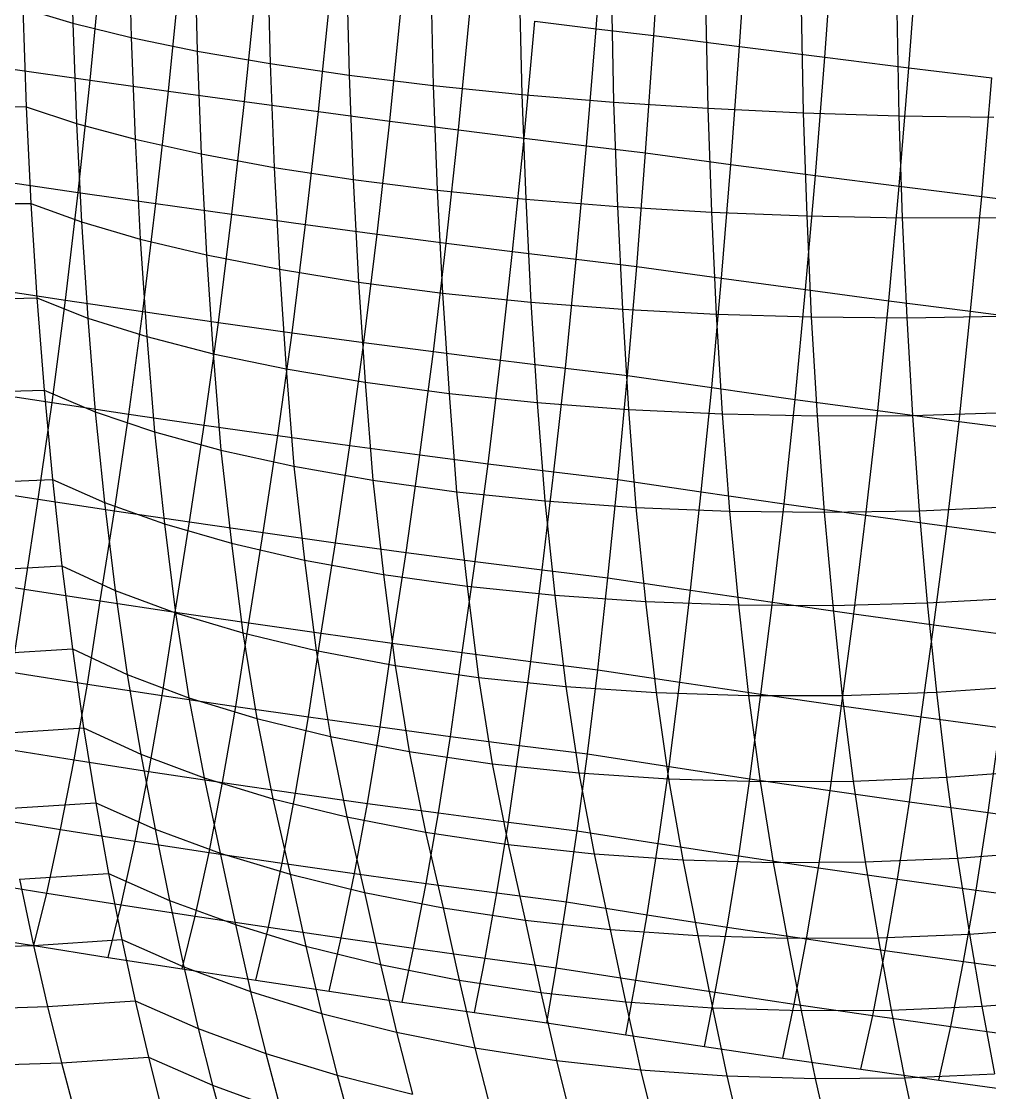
# Model space of a CAD drawing. Extents: x -429 to 429, y -1 to 209.
# Drawn here: x -245.69 to -223.77, y 25.96 to 50.21 of the extents above; entities that cross this region are included whole.
import ezdxf

# ---------------------------------------------------------------- set-up
doc = ezdxf.new("R2010")
doc.units = 0

msp = doc.modelspace()

# ---------------------------------------------------------------- linework, layer by layer
at = {"layer": 'default', "color": 3, "linetype": 'CONTINUOUS'}
for p, q in [((-232.679, 50.05, 65.843), (-232.47, 52.786, 66.031)), ((-231.374, 49.892, 64.444), (-231.199, 52.629, 64.595)), ((-231.374, 49.892, 64.444), (-231.199, 52.629, 64.595)), ((-229.43, 49.644, 64.283), (-229.246, 52.392, 64.483)), ((-227.501, 49.402, 64), (-227.305, 52.159, 64.241)), ((-225.594, 49.167, 63.598), (-225.386, 51.932, 63.869)), ((-244.133, 48.884, 72.705), (-243.879, 51.515, 73.01)), ((-242.364, 48.637, 71.981), (-242.101, 51.273, 72.297)), ((-240.641, 48.399, 71.157), (-240.371, 51.041, 71.475)), ((-238.968, 48.173, 70.234), (-238.696, 50.819, 70.546)), ((-237.352, 47.959, 69.215), (-237.083, 50.608, 69.514)), ((-235.799, 47.758, 68.105), (-235.539, 50.409, 68.383)), ((-234.312, 47.57, 66.907), (-234.069, 50.223, 67.158)), ((-234.069, 50.223, 67.158), (-232.679, 50.05, 65.843)), ((-232.898, 47.396, 65.625), (-232.679, 50.05, 65.843)), ((-232.679, 50.05, 65.843), (-231.374, 49.892, 64.444)), ((-231.56, 47.236, 64.263), (-231.374, 49.892, 64.444)), ((-231.56, 47.236, 64.263), (-231.374, 49.892, 64.444)), ((-231.374, 49.892, 64.444), (-229.43, 49.644, 64.283)), ((-229.627, 46.978, 64.053), (-229.43, 49.644, 64.283)), ((-229.43, 49.644, 64.283), (-227.501, 49.402, 64)), ((-227.71, 46.727, 63.73), (-227.501, 49.402, 64)), ((-227.501, 49.402, 64), (-225.594, 49.167, 63.598)), ((-245.941, 49.141, 73.325), (-244.133, 48.884, 72.705)), ((-225.815, 46.484, 63.298), (-225.594, 49.167, 63.598)), ((-225.594, 49.167, 63.598), (-223.716, 48.939, 63.077)), ((-244.406, 46.343, 72.358), (-244.133, 48.884, 72.705)), ((-244.133, 48.884, 72.705), (-242.364, 48.637, 71.981)), ((-223.948, 46.25, 62.756), (-223.716, 48.939, 63.077)), ((-242.647, 46.09, 71.622), (-242.364, 48.637, 71.981)), ((-242.364, 48.637, 71.981), (-240.641, 48.399, 71.157)), ((-240.93, 45.848, 70.794), (-240.641, 48.399, 71.157)), ((-240.641, 48.399, 71.157), (-238.968, 48.173, 70.234)), ((-239.26, 45.618, 69.878), (-238.968, 48.173, 70.234)), ((-238.968, 48.173, 70.234), (-237.352, 47.959, 69.215)), ((-237.64, 45.401, 68.874), (-237.352, 47.959, 69.215)), ((-237.352, 47.959, 69.215), (-235.799, 47.758, 68.105)), ((-236.076, 45.196, 67.787), (-235.799, 47.758, 68.105)), ((-235.799, 47.758, 68.105), (-234.312, 47.57, 66.907)), ((-234.572, 45.006, 66.618), (-234.312, 47.57, 66.907)), ((-234.312, 47.57, 66.907), (-232.898, 47.396, 65.625)), ((-233.132, 44.829, 65.372), (-232.898, 47.396, 65.625)), ((-232.898, 47.396, 65.625), (-231.56, 47.236, 64.263)), ((-231.759, 44.667, 64.052), (-231.56, 47.236, 64.263)), ((-231.759, 44.667, 64.052), (-231.56, 47.236, 64.263)), ((-231.56, 47.236, 64.263), (-229.627, 46.978, 64.053)), ((-229.839, 44.4, 63.787), (-229.627, 46.978, 64.053)), ((-229.627, 46.978, 64.053), (-227.71, 46.727, 63.73)), ((-246.201, 46.606, 73), (-244.406, 46.343, 72.358)), ((-227.935, 44.141, 63.421), (-227.71, 46.727, 63.73)), ((-227.71, 46.727, 63.73), (-225.815, 46.484, 63.298)), ((-244.692, 43.903, 71.978), (-244.406, 46.343, 72.358)), ((-244.406, 46.343, 72.358), (-242.647, 46.09, 71.622)), ((-226.053, 43.891, 62.955), (-225.815, 46.484, 63.298)), ((-225.815, 46.484, 63.298), (-223.948, 46.25, 62.756)), ((-242.944, 43.645, 71.23), (-242.647, 46.09, 71.622)), ((-242.647, 46.09, 71.622), (-240.93, 45.848, 70.794)), ((-224.198, 43.651, 62.391), (-223.948, 46.25, 62.756)), ((-223.948, 46.25, 62.756), (-222.116, 46.025, 62.108)), ((-241.233, 43.399, 70.4), (-240.93, 45.848, 70.794)), ((-240.93, 45.848, 70.794), (-239.26, 45.618, 69.878)), ((-239.564, 43.165, 69.489), (-239.26, 45.618, 69.878)), ((-239.26, 45.618, 69.878), (-237.64, 45.401, 68.874)), ((-237.94, 42.944, 68.5), (-237.64, 45.401, 68.874)), ((-237.64, 45.401, 68.874), (-236.076, 45.196, 67.787)), ((-236.365, 42.737, 67.435), (-236.076, 45.196, 67.787)), ((-236.076, 45.196, 67.787), (-234.572, 45.006, 66.618)), ((-234.843, 42.543, 66.297), (-234.572, 45.006, 66.618)), ((-234.572, 45.006, 66.618), (-233.132, 44.829, 65.372)), ((-233.376, 42.363, 65.088), (-233.132, 44.829, 65.372)), ((-233.132, 44.829, 65.372), (-231.759, 44.667, 64.052)), ((-231.969, 42.197, 63.81), (-231.759, 44.667, 64.052)), ((-231.969, 42.197, 63.81), (-231.759, 44.667, 64.052)), ((-231.759, 44.667, 64.052), (-229.839, 44.4, 63.787)), ((-230.062, 41.922, 63.49), (-229.839, 44.4, 63.787)), ((-229.839, 44.4, 63.787), (-227.935, 44.141, 63.421)), ((-246.474, 44.171, 72.643), (-244.692, 43.903, 71.978)), ((-244.995, 41.583, 71.559), (-244.692, 43.903, 71.978)), ((-244.692, 43.903, 71.978), (-242.944, 43.645, 71.23)), ((-228.172, 41.657, 63.08), (-227.935, 44.141, 63.421)), ((-227.935, 44.141, 63.421), (-226.053, 43.891, 62.955)), ((-226.303, 41.401, 62.58), (-226.053, 43.891, 62.955)), ((-226.053, 43.891, 62.955), (-224.198, 43.651, 62.391)), ((-243.258, 41.322, 70.796), (-242.944, 43.645, 71.23)), ((-242.944, 43.645, 71.23), (-241.233, 43.399, 70.4)), ((-224.461, 41.156, 61.992), (-224.198, 43.651, 62.391)), ((-224.198, 43.651, 62.391), (-222.376, 43.421, 61.729)), ((-241.553, 41.072, 69.962), (-241.233, 43.399, 70.4)), ((-241.233, 43.399, 70.4), (-239.564, 43.165, 69.489)), ((-239.885, 40.835, 69.058), (-239.564, 43.165, 69.489)), ((-239.564, 43.165, 69.489), (-237.94, 42.944, 68.5)), ((-238.256, 40.609, 68.085), (-237.94, 42.944, 68.5)), ((-237.94, 42.944, 68.5), (-236.365, 42.737, 67.435)), ((-236.669, 40.397, 67.045), (-236.365, 42.737, 67.435)), ((-236.365, 42.737, 67.435), (-234.843, 42.543, 66.297)), ((-235.127, 40.198, 65.94), (-234.843, 42.543, 66.297)), ((-234.843, 42.543, 66.297), (-233.376, 42.363, 65.088)), ((-233.633, 40.013, 64.772), (-233.376, 42.363, 65.088)), ((-233.376, 42.363, 65.088), (-231.969, 42.197, 63.81)), ((-232.188, 39.842, 63.542), (-231.969, 42.197, 63.81)), ((-232.188, 39.842, 63.542), (-231.969, 42.197, 63.81)), ((-231.969, 42.197, 63.81), (-230.062, 41.922, 63.49)), ((-246.763, 41.856, 72.248), (-244.995, 41.583, 71.559)), ((-230.297, 39.562, 63.161), (-230.062, 41.922, 63.49)), ((-230.062, 41.922, 63.49), (-228.172, 41.657, 63.08)), ((-245.311, 39.398, 71.108), (-244.995, 41.583, 71.559)), ((-244.995, 41.583, 71.559), (-243.258, 41.322, 70.796)), ((-228.422, 39.292, 62.702), (-228.172, 41.657, 63.08)), ((-228.172, 41.657, 63.08), (-226.303, 41.401, 62.58)), ((-243.584, 39.133, 70.33), (-243.258, 41.322, 70.796)), ((-243.258, 41.322, 70.796), (-241.553, 41.072, 69.962)), ((-226.569, 39.033, 62.165), (-226.303, 41.401, 62.58)), ((-226.303, 41.401, 62.58), (-224.461, 41.156, 61.992)), ((-241.886, 38.88, 69.492), (-241.553, 41.072, 69.962)), ((-241.553, 41.072, 69.962), (-239.885, 40.835, 69.058)), ((-224.739, 38.784, 61.551), (-224.461, 41.156, 61.992)), ((-224.461, 41.156, 61.992), (-222.648, 40.922, 61.317)), ((-240.218, 38.639, 68.594), (-239.885, 40.835, 69.058)), ((-239.885, 40.835, 69.058), (-238.256, 40.609, 68.085)), ((-238.583, 38.409, 67.637), (-238.256, 40.609, 68.085)), ((-238.256, 40.609, 68.085), (-236.669, 40.397, 67.045)), ((-236.983, 38.192, 66.623), (-236.669, 40.397, 67.045)), ((-236.669, 40.397, 67.045), (-235.127, 40.198, 65.94)), ((-235.42, 37.987, 65.554), (-235.127, 40.198, 65.94)), ((-235.127, 40.198, 65.94), (-233.633, 40.013, 64.772)), ((-233.897, 37.795, 64.429), (-233.633, 40.013, 64.772)), ((-233.633, 40.013, 64.772), (-232.188, 39.842, 63.542)), ((-232.414, 37.615, 63.252), (-232.188, 39.842, 63.542)), ((-232.414, 37.615, 63.252), (-232.188, 39.842, 63.542)), ((-232.188, 39.842, 63.542), (-230.297, 39.562, 63.161)), ((-247.065, 39.673, 71.824), (-245.311, 39.398, 71.108)), ((-230.54, 37.333, 62.807), (-230.297, 39.562, 63.161)), ((-230.297, 39.562, 63.161), (-228.422, 39.292, 62.702)), ((-245.626, 37.361, 70.652), (-245.311, 39.398, 71.108)), ((-245.311, 39.398, 71.108), (-243.584, 39.133, 70.33)), ((-243.908, 37.094, 69.859), (-243.584, 39.133, 70.33)), ((-243.584, 39.133, 70.33), (-241.886, 38.88, 69.492)), ((-228.683, 37.062, 62.296), (-228.422, 39.292, 62.702)), ((-228.422, 39.292, 62.702), (-226.569, 39.033, 62.165)), ((-242.215, 36.838, 69.016), (-241.886, 38.88, 69.492)), ((-241.886, 38.88, 69.492), (-240.218, 38.639, 68.594)), ((-226.845, 36.8, 61.719), (-226.569, 39.033, 62.165)), ((-226.569, 39.033, 62.165), (-224.739, 38.784, 61.551)), ((-240.547, 36.593, 68.124), (-240.218, 38.639, 68.594)), ((-240.218, 38.639, 68.594), (-238.583, 38.409, 67.637)), ((-225.029, 36.549, 61.078), (-224.739, 38.784, 61.551)), ((-224.739, 38.784, 61.551), (-222.936, 38.547, 60.862)), ((-238.906, 36.359, 67.182), (-238.583, 38.409, 67.637)), ((-238.583, 38.409, 67.637), (-236.983, 38.192, 66.623)), ((-237.294, 36.136, 66.192), (-236.983, 38.192, 66.623)), ((-236.983, 38.192, 66.623), (-235.42, 37.987, 65.554)), ((-235.711, 35.924, 65.156), (-235.42, 37.987, 65.554)), ((-235.42, 37.987, 65.554), (-233.897, 37.795, 64.429)), ((-247.367, 37.638, 71.393), (-245.626, 37.361, 70.652)), ((-234.16, 35.724, 64.072), (-233.897, 37.795, 64.429)), ((-233.897, 37.795, 64.429), (-232.414, 37.615, 63.252)), ((-232.642, 35.536, 62.944), (-232.414, 37.615, 63.252)), ((-232.642, 35.536, 62.944), (-232.414, 37.615, 63.252)), ((-232.414, 37.615, 63.252), (-230.54, 37.333, 62.807)), ((-245.913, 35.481, 70.248), (-245.626, 37.361, 70.652)), ((-245.626, 37.361, 70.652), (-243.908, 37.094, 69.859)), ((-230.786, 35.254, 62.439), (-230.54, 37.333, 62.807)), ((-230.54, 37.333, 62.807), (-228.683, 37.062, 62.296)), ((-244.199, 35.211, 69.446), (-243.908, 37.094, 69.859)), ((-243.908, 37.094, 69.859), (-242.215, 36.838, 69.016)), ((-228.946, 34.981, 61.88), (-228.683, 37.062, 62.296)), ((-228.683, 37.062, 62.296), (-226.845, 36.8, 61.719)), ((-242.508, 34.952, 68.6), (-242.215, 36.838, 69.016)), ((-242.215, 36.838, 69.016), (-240.547, 36.593, 68.124)), ((-227.123, 34.719, 61.266), (-226.845, 36.8, 61.719)), ((-226.845, 36.8, 61.719), (-225.029, 36.549, 61.078)), ((-240.838, 34.703, 67.71), (-240.547, 36.593, 68.124)), ((-240.547, 36.593, 68.124), (-238.906, 36.359, 67.182)), ((-225.318, 34.466, 60.598), (-225.029, 36.549, 61.078)), ((-225.029, 36.549, 61.078), (-223.236, 36.309, 60.372)), ((-239.193, 34.466, 66.776), (-238.906, 36.359, 67.182)), ((-238.906, 36.359, 67.182), (-237.294, 36.136, 66.192)), ((-237.572, 34.239, 65.8), (-237.294, 36.136, 66.192)), ((-237.294, 36.136, 66.192), (-235.711, 35.924, 65.156)), ((-235.978, 34.024, 64.782), (-235.711, 35.924, 65.156)), ((-235.711, 35.924, 65.156), (-234.16, 35.724, 64.072)), ((-234.411, 33.821, 63.722), (-234.16, 35.724, 64.072)), ((-234.16, 35.724, 64.072), (-232.642, 35.536, 62.944)), ((-245.913, 35.481, 70.248), (-244.199, 35.211, 69.446)), ((-232.871, 33.629, 62.622), (-232.642, 35.536, 62.944)), ((-232.871, 33.629, 62.622), (-232.642, 35.536, 62.944)), ((-232.642, 35.536, 62.944), (-230.786, 35.254, 62.439)), ((-244.497, 33.494, 69.008), (-244.199, 35.211, 69.446)), ((-244.199, 35.211, 69.446), (-242.508, 34.952, 68.6)), ((-231.026, 33.343, 62.082), (-230.786, 35.254, 62.439)), ((-230.786, 35.254, 62.439), (-228.946, 34.981, 61.88)), ((-242.807, 33.232, 68.158), (-242.508, 34.952, 68.6)), ((-242.508, 34.952, 68.6), (-240.838, 34.703, 67.71)), ((-229.195, 33.066, 61.494), (-228.946, 34.981, 61.88)), ((-228.946, 34.981, 61.88), (-227.123, 34.719, 61.266)), ((-241.136, 32.98, 67.27), (-240.838, 34.703, 67.71)), ((-240.838, 34.703, 67.71), (-239.193, 34.466, 66.776)), ((-227.38, 32.8, 60.857), (-227.123, 34.719, 61.266)), ((-227.123, 34.719, 61.266), (-225.318, 34.466, 60.598)), ((-239.486, 32.739, 66.345), (-239.193, 34.466, 66.776)), ((-239.193, 34.466, 66.776), (-237.572, 34.239, 65.8)), ((-225.582, 32.544, 60.174), (-225.318, 34.466, 60.598)), ((-225.318, 34.466, 60.598), (-223.534, 34.224, 59.878)), ((-237.857, 32.509, 65.382), (-237.572, 34.239, 65.8)), ((-237.572, 34.239, 65.8), (-235.978, 34.024, 64.782)), ((-223.802, 32.299, 59.444), (-223.534, 34.224, 59.878)), ((-236.25, 32.291, 64.384), (-235.978, 34.024, 64.782)), ((-235.978, 34.024, 64.782), (-234.411, 33.821, 63.722)), ((-246.205, 33.768, 69.819), (-244.497, 33.494, 69.008)), ((-234.666, 32.083, 63.349), (-234.411, 33.821, 63.722)), ((-234.411, 33.821, 63.722), (-232.871, 33.629, 62.622)), ((-244.805, 31.918, 68.539), (-244.497, 33.494, 69.008)), ((-244.497, 33.494, 69.008), (-242.807, 33.232, 68.158)), ((-233.105, 31.888, 62.279), (-232.871, 33.629, 62.622)), ((-233.105, 31.888, 62.279), (-232.871, 33.629, 62.622)), ((-232.871, 33.629, 62.622), (-231.026, 33.343, 62.082)), ((-243.116, 31.653, 67.685), (-242.807, 33.232, 68.158)), ((-242.807, 33.232, 68.158), (-241.136, 32.98, 67.27)), ((-231.271, 31.598, 61.702), (-231.026, 33.343, 62.082)), ((-231.026, 33.343, 62.082), (-229.195, 33.066, 61.494)), ((-229.45, 31.319, 61.083), (-229.195, 33.066, 61.494)), ((-229.195, 33.066, 61.494), (-227.38, 32.8, 60.857)), ((-241.444, 31.398, 66.799), (-241.136, 32.98, 67.27)), ((-241.136, 32.98, 67.27), (-239.486, 32.739, 66.345)), ((-227.643, 31.049, 60.424), (-227.38, 32.8, 60.857)), ((-227.38, 32.8, 60.857), (-225.582, 32.544, 60.174)), ((-239.788, 31.153, 65.883), (-239.486, 32.739, 66.345)), ((-239.486, 32.739, 66.345), (-237.857, 32.509, 65.382)), ((-238.15, 30.919, 64.935), (-237.857, 32.509, 65.382)), ((-237.857, 32.509, 65.382), (-236.25, 32.291, 64.384)), ((-225.852, 30.791, 59.723), (-225.582, 32.544, 60.174)), ((-225.582, 32.544, 60.174), (-223.802, 32.299, 59.444)), ((-236.53, 30.694, 63.957), (-236.25, 32.291, 64.384)), ((-236.25, 32.291, 64.384), (-234.666, 32.083, 63.349)), ((-224.076, 30.543, 58.983), (-223.802, 32.299, 59.444)), ((-223.802, 32.299, 59.444), (-222.041, 32.064, 58.667)), ((-246.508, 32.193, 69.361), (-244.805, 31.918, 68.539)), ((-234.929, 30.481, 62.949), (-234.666, 32.083, 63.349)), ((-234.666, 32.083, 63.349), (-233.105, 31.888, 62.279)), ((-245.12, 30.479, 68.046), (-244.805, 31.918, 68.539)), ((-244.805, 31.918, 68.539), (-243.116, 31.653, 67.685)), ((-233.346, 30.277, 61.911), (-233.105, 31.888, 62.279)), ((-233.346, 30.277, 61.911), (-233.105, 31.888, 62.279)), ((-233.105, 31.888, 62.279), (-231.271, 31.598, 61.702)), ((-243.433, 30.212, 67.188), (-243.116, 31.653, 67.685)), ((-243.116, 31.653, 67.685), (-241.444, 31.398, 66.799)), ((-231.524, 29.988, 61.295), (-231.271, 31.598, 61.702)), ((-231.271, 31.598, 61.702), (-229.45, 31.319, 61.083)), ((-241.759, 29.953, 66.305), (-241.444, 31.398, 66.799)), ((-241.444, 31.398, 66.799), (-239.788, 31.153, 65.883)), ((-229.714, 29.709, 60.645), (-229.45, 31.319, 61.083)), ((-229.45, 31.319, 61.083), (-227.643, 31.049, 60.424)), ((-240.098, 29.703, 65.398), (-239.788, 31.153, 65.883)), ((-239.788, 31.153, 65.883), (-238.15, 30.919, 64.935)), ((-227.916, 29.44, 59.96), (-227.643, 31.049, 60.424)), ((-227.643, 31.049, 60.424), (-225.852, 30.791, 59.723)), ((-238.449, 29.461, 64.468), (-238.15, 30.919, 64.935)), ((-238.15, 30.919, 64.935), (-236.53, 30.694, 63.957)), ((-246.818, 30.754, 68.881), (-245.12, 30.479, 68.046)), ((-236.814, 29.228, 63.514), (-236.53, 30.694, 63.957)), ((-236.53, 30.694, 63.957), (-234.929, 30.481, 62.949)), ((-226.13, 29.18, 59.242), (-225.852, 30.791, 59.723)), ((-225.852, 30.791, 59.723), (-224.076, 30.543, 58.983)), ((-245.415, 29.289, 67.574), (-245.12, 30.479, 68.046)), ((-245.12, 30.479, 68.046), (-243.433, 30.212, 67.188)), ((-235.193, 29.003, 62.537), (-234.929, 30.481, 62.949)), ((-234.929, 30.481, 62.949), (-233.346, 30.277, 61.911)), ((-224.359, 28.931, 58.491), (-224.076, 30.543, 58.983)), ((-224.076, 30.543, 58.983), (-222.316, 30.306, 58.202)), ((-243.731, 29.022, 66.71), (-243.433, 30.212, 67.188)), ((-243.433, 30.212, 67.188), (-241.759, 29.953, 66.305)), ((-233.586, 28.787, 61.536), (-233.346, 30.277, 61.911)), ((-233.586, 28.787, 61.536), (-233.346, 30.277, 61.911)), ((-233.346, 30.277, 61.911), (-231.524, 29.988, 61.295)), ((-242.054, 28.759, 65.831), (-241.759, 29.953, 66.305)), ((-241.759, 29.953, 66.305), (-240.098, 29.703, 65.398)), ((-231.779, 28.505, 60.876), (-231.524, 29.988, 61.295)), ((-231.524, 29.988, 61.295), (-229.714, 29.709, 60.645)), ((-240.386, 28.503, 64.936), (-240.098, 29.703, 65.398)), ((-240.098, 29.703, 65.398), (-238.449, 29.461, 64.468)), ((-229.981, 28.231, 60.189), (-229.714, 29.709, 60.645)), ((-229.714, 29.709, 60.645), (-227.916, 29.44, 59.96)), ((-247.107, 29.563, 68.422), (-245.415, 29.289, 67.574)), ((-238.726, 28.253, 64.026), (-238.449, 29.461, 64.468)), ((-238.449, 29.461, 64.468), (-236.814, 29.228, 63.514)), ((-228.194, 27.965, 59.476), (-227.916, 29.44, 59.96)), ((-227.916, 29.44, 59.96), (-226.13, 29.18, 59.242)), ((-245.415, 29.289, 67.574), (-243.731, 29.022, 66.71)), ((-237.074, 28.008, 63.1), (-236.814, 29.228, 63.514)), ((-236.814, 29.228, 63.514), (-235.193, 29.003, 62.537)), ((-226.416, 27.708, 58.738), (-226.13, 29.18, 59.242)), ((-226.13, 29.18, 59.242), (-224.359, 28.931, 58.491)), ((-243.731, 29.022, 66.71), (-242.054, 28.759, 65.831)), ((-235.431, 27.77, 62.159), (-235.193, 29.003, 62.537)), ((-235.193, 29.003, 62.537), (-233.586, 28.787, 61.536)), ((-224.649, 27.458, 57.974), (-224.359, 28.931, 58.491)), ((-224.359, 28.931, 58.491), (-222.601, 28.691, 57.706)), ((-242.054, 28.759, 65.831), (-240.386, 28.503, 64.936)), ((-233.797, 27.537, 61.203), (-233.586, 28.787, 61.536)), ((-233.797, 27.537, 61.203), (-233.586, 28.787, 61.536)), ((-233.586, 28.787, 61.536), (-231.779, 28.505, 60.876)), ((-240.386, 28.503, 64.936), (-238.726, 28.253, 64.026)), ((-232.008, 27.266, 60.492), (-231.779, 28.505, 60.876)), ((-231.779, 28.505, 60.876), (-229.981, 28.231, 60.189)), ((-238.726, 28.253, 64.026), (-237.074, 28.008, 63.1)), ((-230.226, 27.001, 59.763), (-229.981, 28.231, 60.189)), ((-229.981, 28.231, 60.189), (-228.194, 27.965, 59.476)), ((-237.074, 28.008, 63.1), (-235.431, 27.77, 62.159)), ((-228.451, 26.742, 59.018), (-228.194, 27.965, 59.476)), ((-228.194, 27.965, 59.476), (-226.416, 27.708, 58.738)), ((-235.431, 27.77, 62.159), (-233.797, 27.537, 61.203)), ((-226.682, 26.489, 58.257), (-226.416, 27.708, 58.738)), ((-226.416, 27.708, 58.738), (-224.649, 27.458, 57.974)), ((-233.797, 27.537, 61.203), (-232.008, 27.266, 60.492)), ((-224.921, 26.241, 57.479), (-224.649, 27.458, 57.974)), ((-224.649, 27.458, 57.974), (-222.892, 27.217, 57.185)), ((-232.008, 27.266, 60.492), (-230.226, 27.001, 59.763)), ((-230.226, 27.001, 59.763), (-228.451, 26.742, 59.018)), ((-228.451, 26.742, 59.018), (-226.682, 26.489, 58.257)), ((-226.682, 26.489, 58.257), (-224.921, 26.241, 57.479)), ((-224.921, 26.241, 57.479), (-223.166, 25.999, 56.685))]:
    msp.add_line(p, q, dxfattribs=at)
at = {"layer": 'default', "color": 5, "linetype": 'CONTINUOUS'}
for p, q in [((-244.581, 52.486, 33.39), (-244.529, 50.174, 33.663)), ((-243.262, 52.195, 31.638), (-243.207, 49.85, 31.919)), ((-241.769, 51.916, 30.034), (-241.712, 49.544, 30.322)), ((-240.119, 51.651, 28.596), (-240.062, 49.259, 28.889)), ((-238.33, 51.405, 27.341), (-238.273, 48.999, 27.637)), ((-236.422, 51.178, 26.281), (-236.366, 48.765, 26.58)), ((-234.416, 50.974, 25.428), (-234.361, 48.56, 25.728)), ((-232.334, 50.796, 24.793), (-232.282, 48.388, 25.091)), ((-245.664, 50.512, 35.535), (-244.529, 50.174, 33.663)), ((-245.664, 50.512, 35.535), (-245.586, 48.279, 35.857)), ((-245.664, 50.512, 35.535), (-245.586, 48.279, 35.857)), ((-230.2, 50.644, 24.382), (-230.15, 48.249, 24.677)), ((-228.036, 50.521, 24.199), (-227.988, 48.146, 24.489)), ((-225.868, 50.429, 24.248), (-225.822, 48.079, 24.53)), ((-244.529, 50.174, 33.663), (-243.207, 49.85, 31.919)), ((-244.529, 50.174, 33.663), (-244.445, 47.903, 33.996)), ((-243.207, 49.85, 31.919), (-241.712, 49.544, 30.322)), ((-243.207, 49.85, 31.919), (-243.119, 47.547, 32.263)), ((-241.712, 49.544, 30.322), (-240.062, 49.259, 28.889)), ((-241.712, 49.544, 30.322), (-241.622, 47.214, 30.674)), ((-240.062, 49.259, 28.889), (-238.273, 48.999, 27.637)), ((-240.062, 49.259, 28.889), (-239.97, 46.909, 29.249)), ((-238.273, 48.999, 27.637), (-236.366, 48.765, 26.58)), ((-238.273, 48.999, 27.637), (-238.182, 46.634, 28.003)), ((-236.366, 48.765, 26.58), (-234.361, 48.56, 25.728)), ((-236.366, 48.765, 26.58), (-236.276, 46.393, 26.948)), ((-234.361, 48.56, 25.728), (-232.282, 48.388, 25.091)), ((-234.361, 48.56, 25.728), (-234.274, 46.188, 26.096)), ((-247.706, 48.304, 35.711), (-245.586, 48.279, 35.857)), ((-245.586, 48.279, 35.857), (-244.445, 47.903, 33.996)), ((-245.586, 48.279, 35.857), (-245.48, 46.091, 36.234)), ((-245.586, 48.279, 35.857), (-245.48, 46.091, 36.234)), ((-232.282, 48.388, 25.091), (-230.15, 48.249, 24.677)), ((-232.282, 48.388, 25.091), (-232.198, 46.022, 25.458)), ((-230.15, 48.249, 24.677), (-227.988, 48.146, 24.489)), ((-230.15, 48.249, 24.677), (-230.069, 45.896, 25.039)), ((-227.988, 48.146, 24.489), (-225.822, 48.079, 24.53)), ((-227.988, 48.146, 24.489), (-227.911, 45.812, 24.844)), ((-225.822, 48.079, 24.53), (-223.674, 48.049, 24.8)), ((-225.822, 48.079, 24.53), (-225.747, 45.77, 24.876)), ((-244.445, 47.903, 33.996), (-243.119, 47.547, 32.263)), ((-244.445, 47.903, 33.996), (-244.332, 45.676, 34.387)), ((-243.119, 47.547, 32.263), (-241.622, 47.214, 30.674)), ((-243.119, 47.547, 32.263), (-243.001, 45.287, 32.664)), ((-241.622, 47.214, 30.674), (-239.97, 46.909, 29.249)), ((-241.622, 47.214, 30.674), (-241.502, 44.927, 31.086)), ((-239.97, 46.909, 29.249), (-238.182, 46.634, 28.003)), ((-239.97, 46.909, 29.249), (-239.849, 44.602, 29.669)), ((-238.182, 46.634, 28.003), (-236.276, 46.393, 26.948)), ((-238.182, 46.634, 28.003), (-238.061, 44.314, 28.428)), ((-236.276, 46.393, 26.948), (-234.274, 46.188, 26.096)), ((-236.276, 46.393, 26.948), (-236.157, 44.065, 27.376)), ((-247.595, 46.085, 36.101), (-245.48, 46.091, 36.234)), ((-245.48, 46.091, 36.234), (-244.332, 45.676, 34.387)), ((-245.48, 46.091, 36.234), (-245.344, 43.952, 36.666)), ((-245.48, 46.091, 36.234), (-245.344, 43.952, 36.666)), ((-234.274, 46.188, 26.096), (-232.198, 46.022, 25.458)), ((-234.274, 46.188, 26.096), (-234.158, 43.86, 26.526)), ((-232.198, 46.022, 25.458), (-230.069, 45.896, 25.039)), ((-232.198, 46.022, 25.458), (-232.085, 43.7, 25.885)), ((-230.069, 45.896, 25.039), (-227.911, 45.812, 24.844)), ((-230.069, 45.896, 25.039), (-229.96, 43.587, 25.461)), ((-244.332, 45.676, 34.387), (-243.001, 45.287, 32.664)), ((-244.332, 45.676, 34.387), (-244.19, 43.498, 34.832)), ((-227.911, 45.812, 24.844), (-225.747, 45.77, 24.876)), ((-227.911, 45.812, 24.844), (-227.806, 43.523, 25.259)), ((-225.747, 45.77, 24.876), (-223.602, 45.771, 25.133)), ((-225.747, 45.77, 24.876), (-225.646, 43.506, 25.28)), ((-243.001, 45.287, 32.664), (-241.502, 44.927, 31.086)), ((-243.001, 45.287, 32.664), (-242.855, 43.077, 33.123)), ((-241.502, 44.927, 31.086), (-239.849, 44.602, 29.669)), ((-241.502, 44.927, 31.086), (-241.352, 42.691, 31.555)), ((-239.849, 44.602, 29.669), (-238.061, 44.314, 28.428)), ((-239.849, 44.602, 29.669), (-239.698, 42.345, 30.147)), ((-238.061, 44.314, 28.428), (-236.157, 44.065, 27.376)), ((-238.061, 44.314, 28.428), (-237.911, 42.043, 28.912)), ((-247.455, 43.915, 36.546), (-245.344, 43.952, 36.666)), ((-245.344, 43.952, 36.666), (-244.19, 43.498, 34.832)), ((-245.344, 43.952, 36.666), (-245.181, 41.867, 37.15)), ((-245.344, 43.952, 36.666), (-245.181, 41.867, 37.15)), ((-236.157, 44.065, 27.376), (-234.158, 43.86, 26.526)), ((-236.157, 44.065, 27.376), (-236.009, 41.788, 27.864)), ((-234.158, 43.86, 26.526), (-232.085, 43.7, 25.885)), ((-234.158, 43.86, 26.526), (-234.013, 41.583, 27.014)), ((-232.085, 43.7, 25.885), (-229.96, 43.587, 25.461)), ((-232.085, 43.7, 25.885), (-231.943, 41.429, 26.371)), ((-244.19, 43.498, 34.832), (-242.855, 43.077, 33.123)), ((-244.19, 43.498, 34.832), (-244.022, 41.375, 35.329)), ((-229.96, 43.587, 25.461), (-227.806, 43.523, 25.259)), ((-229.96, 43.587, 25.461), (-229.822, 41.329, 25.942)), ((-227.806, 43.523, 25.259), (-225.646, 43.506, 25.28)), ((-227.806, 43.523, 25.259), (-227.672, 41.284, 25.732)), ((-225.646, 43.506, 25.28), (-223.503, 43.539, 25.525)), ((-225.646, 43.506, 25.28), (-225.517, 41.293, 25.742)), ((-242.855, 43.077, 33.123), (-241.352, 42.691, 31.555)), ((-242.855, 43.077, 33.123), (-242.683, 40.92, 33.631)), ((-241.352, 42.691, 31.555), (-239.698, 42.345, 30.147)), ((-241.352, 42.691, 31.555), (-241.179, 40.507, 32.074)), ((-239.698, 42.345, 30.147), (-237.911, 42.043, 28.912)), ((-239.698, 42.345, 30.147), (-239.524, 40.141, 30.673)), ((-237.911, 42.043, 28.912), (-236.009, 41.788, 27.864)), ((-237.911, 42.043, 28.912), (-237.737, 39.825, 29.444)), ((-247.288, 41.799, 37.04), (-245.181, 41.867, 37.15)), ((-245.181, 41.867, 37.15), (-244.022, 41.375, 35.329)), ((-245.181, 41.867, 37.15), (-244.991, 39.842, 37.683)), ((-245.181, 41.867, 37.15), (-244.991, 39.842, 37.683)), ((-236.009, 41.788, 27.864), (-234.013, 41.583, 27.014)), ((-236.009, 41.788, 27.864), (-235.837, 39.563, 28.399)), ((-234.013, 41.583, 27.014), (-231.943, 41.429, 26.371)), ((-234.013, 41.583, 27.014), (-233.843, 39.358, 27.55)), ((-244.022, 41.375, 35.329), (-242.683, 40.92, 33.631)), ((-244.022, 41.375, 35.329), (-243.809, 39.318, 35.895)), ((-231.943, 41.429, 26.371), (-229.822, 41.329, 25.942)), ((-231.943, 41.429, 26.371), (-231.776, 39.211, 26.906)), ((-229.822, 41.329, 25.942), (-227.672, 41.284, 25.732)), ((-229.822, 41.329, 25.942), (-229.659, 39.124, 26.472)), ((-227.672, 41.284, 25.732), (-225.517, 41.293, 25.742)), ((-227.672, 41.284, 25.732), (-227.514, 39.099, 26.255)), ((-225.517, 41.293, 25.742), (-223.378, 41.358, 25.973)), ((-225.517, 41.293, 25.742), (-225.362, 39.135, 26.256)), ((-242.683, 40.92, 33.631), (-241.179, 40.507, 32.074)), ((-242.683, 40.92, 33.631), (-242.453, 38.836, 34.228)), ((-241.179, 40.507, 32.074), (-239.524, 40.141, 30.673)), ((-241.179, 40.507, 32.074), (-240.939, 38.402, 32.696)), ((-239.524, 40.141, 30.673), (-237.737, 39.825, 29.444)), ((-239.524, 40.141, 30.673), (-239.28, 38.019, 31.317)), ((-247.088, 39.751, 37.611), (-244.991, 39.842, 37.683)), ((-244.991, 39.842, 37.683), (-243.809, 39.318, 35.895)), ((-244.991, 39.842, 37.683), (-244.777, 37.886, 38.261)), ((-244.991, 39.842, 37.683), (-244.777, 37.886, 38.261)), ((-237.737, 39.825, 29.444), (-235.837, 39.563, 28.399)), ((-237.737, 39.825, 29.444), (-237.495, 37.693, 30.103)), ((-235.837, 39.563, 28.399), (-233.843, 39.358, 27.55)), ((-235.837, 39.563, 28.399), (-235.6, 37.425, 29.067)), ((-243.809, 39.318, 35.895), (-242.453, 38.836, 34.228)), ((-243.809, 39.318, 35.895), (-243.572, 37.33, 36.505)), ((-233.843, 39.358, 27.55), (-231.776, 39.211, 26.906)), ((-233.843, 39.358, 27.55), (-233.615, 37.22, 28.219)), ((-231.776, 39.211, 26.906), (-229.659, 39.124, 26.472)), ((-231.776, 39.211, 26.906), (-231.559, 37.078, 27.567)), ((-229.659, 39.124, 26.472), (-227.514, 39.099, 26.255)), ((-229.659, 39.124, 26.472), (-229.454, 37.001, 27.12)), ((-227.514, 39.099, 26.255), (-225.362, 39.135, 26.256)), ((-227.514, 39.099, 26.255), (-227.321, 36.991, 26.879)), ((-225.362, 39.135, 26.256), (-223.228, 39.232, 26.476)), ((-225.362, 39.135, 26.256), (-225.18, 37.046, 26.849)), ((-242.453, 38.836, 34.228), (-240.939, 38.402, 32.696)), ((-242.453, 38.836, 34.228), (-242.202, 36.822, 34.866)), ((-240.939, 38.402, 32.696), (-239.28, 38.019, 31.317)), ((-240.939, 38.402, 32.696), (-240.678, 36.367, 33.36)), ((-246.864, 37.772, 38.224), (-244.777, 37.886, 38.261)), ((-244.777, 37.886, 38.261), (-243.572, 37.33, 36.505)), ((-244.777, 37.886, 38.261), (-244.54, 36.007, 38.877)), ((-244.777, 37.886, 38.261), (-244.54, 36.007, 38.877)), ((-239.28, 38.019, 31.317), (-237.495, 37.693, 30.103)), ((-239.28, 38.019, 31.317), (-239.016, 35.969, 32)), ((-237.495, 37.693, 30.103), (-235.6, 37.425, 29.067)), ((-237.495, 37.693, 30.103), (-237.232, 35.633, 30.801)), ((-235.6, 37.425, 29.067), (-233.615, 37.22, 28.219)), ((-235.6, 37.425, 29.067), (-235.342, 35.36, 29.773)), ((-243.572, 37.33, 36.505), (-242.202, 36.822, 34.866)), ((-243.572, 37.33, 36.505), (-243.299, 35.428, 37.17)), ((-233.615, 37.22, 28.219), (-231.559, 37.078, 27.567)), ((-233.615, 37.22, 28.219), (-233.366, 35.154, 28.926)), ((-225.18, 37.046, 26.849), (-223.054, 37.168, 27.03)), ((-231.559, 37.078, 27.567), (-229.454, 37.001, 27.12)), ((-231.559, 37.078, 27.567), (-231.321, 35.017, 28.269)), ((-229.454, 37.001, 27.12), (-227.321, 36.991, 26.879)), ((-229.454, 37.001, 27.12), (-229.227, 34.95, 27.807)), ((-227.321, 36.991, 26.879), (-225.18, 37.046, 26.849)), ((-227.321, 36.991, 26.879), (-227.105, 34.954, 27.546)), ((-225.18, 37.046, 26.849), (-224.974, 35.028, 27.487)), ((-242.202, 36.822, 34.866), (-240.678, 36.367, 33.36)), ((-242.202, 36.822, 34.866), (-241.902, 34.902, 35.576)), ((-240.678, 36.367, 33.36), (-239.016, 35.969, 32)), ((-240.678, 36.367, 33.36), (-240.363, 34.433, 34.108)), ((-246.613, 35.88, 38.897), (-244.54, 36.007, 38.877)), ((-244.54, 36.007, 38.877), (-243.299, 35.428, 37.17)), ((-244.54, 36.007, 38.877), (-244.284, 34.216, 39.528)), ((-244.54, 36.007, 38.877), (-244.284, 34.216, 39.528)), ((-239.016, 35.969, 32), (-237.232, 35.633, 30.801)), ((-239.016, 35.969, 32), (-238.695, 34.025, 32.78)), ((-243.299, 35.428, 37.17), (-241.902, 34.902, 35.576)), ((-243.299, 35.428, 37.17), (-242.99, 33.625, 37.886)), ((-237.232, 35.633, 30.801), (-235.342, 35.36, 29.773)), ((-237.232, 35.633, 30.801), (-236.913, 33.681, 31.602)), ((-235.342, 35.36, 29.773), (-233.366, 35.154, 28.926)), ((-235.342, 35.36, 29.773), (-235.032, 33.404, 30.586)), ((-224.974, 35.028, 27.487), (-222.856, 35.172, 27.631)), ((-233.366, 35.154, 28.926), (-231.321, 35.017, 28.269)), ((-233.366, 35.154, 28.926), (-233.068, 33.198, 29.741)), ((-231.321, 35.017, 28.269), (-229.227, 34.95, 27.807)), ((-231.321, 35.017, 28.269), (-231.04, 33.063, 29.073)), ((-229.227, 34.95, 27.807), (-227.105, 34.954, 27.546)), ((-229.227, 34.95, 27.807), (-228.965, 33.002, 28.589)), ((-227.105, 34.954, 27.546), (-224.974, 35.028, 27.487)), ((-227.105, 34.954, 27.546), (-226.86, 33.014, 28.293)), ((-224.974, 35.028, 27.487), (-224.746, 33.099, 28.187)), ((-241.902, 34.902, 35.576), (-240.363, 34.433, 34.108)), ((-241.902, 34.902, 35.576), (-241.558, 33.09, 36.351)), ((-246.337, 34.088, 39.626), (-244.284, 34.216, 39.528)), ((-244.284, 34.216, 39.528), (-242.99, 33.625, 37.886)), ((-244.284, 34.216, 39.528), (-244.009, 32.519, 40.208)), ((-244.284, 34.216, 39.528), (-244.009, 32.519, 40.208)), ((-240.363, 34.433, 34.108), (-238.695, 34.025, 32.78)), ((-240.363, 34.433, 34.108), (-239.997, 32.613, 34.934)), ((-238.695, 34.025, 32.78), (-236.913, 33.681, 31.602)), ((-238.695, 34.025, 32.78), (-238.321, 32.2, 33.647)), ((-242.99, 33.625, 37.886), (-241.558, 33.09, 36.351)), ((-242.99, 33.625, 37.886), (-242.662, 31.923, 38.635)), ((-236.913, 33.681, 31.602), (-235.032, 33.404, 30.586)), ((-236.913, 33.681, 31.602), (-236.54, 31.853, 32.499)), ((-235.032, 33.404, 30.586), (-233.068, 33.198, 29.741)), ((-235.032, 33.404, 30.586), (-234.67, 31.575, 31.498)), ((-224.746, 33.099, 28.187), (-222.639, 33.257, 28.273)), ((-241.558, 33.09, 36.351), (-239.997, 32.613, 34.934)), ((-241.558, 33.09, 36.351), (-241.192, 31.384, 37.162)), ((-233.068, 33.198, 29.741), (-231.04, 33.063, 29.073)), ((-233.068, 33.198, 29.741), (-232.725, 31.367, 30.654)), ((-231.04, 33.063, 29.073), (-228.965, 33.002, 28.589)), ((-231.04, 33.063, 29.073), (-230.719, 31.233, 29.972)), ((-228.965, 33.002, 28.589), (-226.86, 33.014, 28.293)), ((-228.965, 33.002, 28.589), (-228.668, 31.171, 29.457)), ((-226.86, 33.014, 28.293), (-224.746, 33.099, 28.187)), ((-226.86, 33.014, 28.293), (-226.588, 31.184, 29.114)), ((-224.746, 33.099, 28.187), (-224.494, 31.271, 28.945)), ((-246.041, 32.396, 40.387), (-244.009, 32.519, 40.208)), ((-244.009, 32.519, 40.208), (-242.662, 31.923, 38.635)), ((-244.009, 32.519, 40.208), (-243.72, 30.921, 40.91)), ((-244.009, 32.519, 40.208), (-243.72, 30.921, 40.91)), ((-239.997, 32.613, 34.934), (-238.321, 32.2, 33.647)), ((-239.997, 32.613, 34.934), (-239.609, 30.905, 35.799)), ((-238.321, 32.2, 33.647), (-236.54, 31.853, 32.499)), ((-238.321, 32.2, 33.647), (-237.922, 30.491, 34.554)), ((-242.662, 31.923, 38.635), (-241.192, 31.384, 37.162)), ((-242.662, 31.923, 38.635), (-242.341, 30.313, 39.384)), ((-236.54, 31.853, 32.499), (-234.67, 31.575, 31.498)), ((-236.54, 31.853, 32.499), (-236.144, 30.142, 33.436)), ((-234.67, 31.575, 31.498), (-232.725, 31.367, 30.654)), ((-234.67, 31.575, 31.498), (-234.285, 29.863, 32.452)), ((-241.192, 31.384, 37.162), (-239.609, 30.905, 35.799)), ((-241.192, 31.384, 37.162), (-240.848, 29.764, 37.953)), ((-232.725, 31.367, 30.654), (-230.719, 31.233, 29.972)), ((-232.725, 31.367, 30.654), (-232.358, 29.654, 31.609)), ((-224.494, 31.271, 28.945), (-222.403, 31.432, 28.951)), ((-230.719, 31.233, 29.972), (-228.668, 31.171, 29.457)), ((-230.719, 31.233, 29.972), (-230.375, 29.518, 30.911)), ((-228.668, 31.171, 29.457), (-226.588, 31.184, 29.114)), ((-228.668, 31.171, 29.457), (-228.349, 29.454, 30.365)), ((-226.588, 31.184, 29.114), (-224.494, 31.271, 28.945)), ((-226.588, 31.184, 29.114), (-226.295, 29.464, 29.972)), ((-224.494, 31.271, 28.945), (-224.224, 29.546, 29.736)), ((-245.736, 30.794, 41.14), (-243.72, 30.921, 40.91)), ((-243.72, 30.921, 40.91), (-242.341, 30.313, 39.384)), ((-243.72, 30.921, 40.91), (-243.422, 29.426, 41.623)), ((-243.72, 30.921, 40.91), (-243.422, 29.426, 41.623)), ((-239.609, 30.905, 35.799), (-237.922, 30.491, 34.554)), ((-239.609, 30.905, 35.799), (-239.251, 29.278, 36.626)), ((-245.736, 30.794, 41.14), (-245.422, 29.294, 41.894)), ((-237.922, 30.491, 34.554), (-236.144, 30.142, 33.436)), ((-237.922, 30.491, 34.554), (-237.558, 28.858, 35.409)), ((-242.341, 30.313, 39.384), (-240.848, 29.764, 37.953)), ((-242.341, 30.313, 39.384), (-242.017, 28.806, 40.137)), ((-236.144, 30.142, 33.436), (-234.285, 29.863, 32.452)), ((-236.144, 30.142, 33.436), (-235.781, 28.506, 34.311)), ((-234.285, 29.863, 32.452), (-232.358, 29.654, 31.609)), ((-234.285, 29.863, 32.452), (-233.929, 28.225, 33.338)), ((-240.848, 29.764, 37.953), (-239.251, 29.278, 36.626)), ((-240.848, 29.764, 37.953), (-240.507, 28.248, 38.741)), ((-232.358, 29.654, 31.609), (-230.375, 29.518, 30.911)), ((-232.358, 29.654, 31.609), (-232.013, 28.015, 32.496)), ((-224.224, 29.546, 29.736), (-222.151, 29.702, 29.659)), ((-245.422, 29.294, 41.894), (-243.422, 29.426, 41.623)), ((-243.422, 29.426, 41.623), (-242.017, 28.806, 40.137)), ((-243.422, 29.426, 41.623), (-243.119, 28.039, 42.337)), ((-243.422, 29.426, 41.623), (-243.119, 28.039, 42.337)), ((-230.375, 29.518, 30.911), (-228.349, 29.454, 30.365)), ((-230.375, 29.518, 30.911), (-230.045, 27.878, 31.789)), ((-228.349, 29.454, 30.365), (-226.295, 29.464, 29.972)), ((-228.349, 29.454, 30.365), (-228.036, 27.816, 31.222)), ((-226.295, 29.464, 29.972), (-224.224, 29.546, 29.736)), ((-226.295, 29.464, 29.972), (-225.999, 27.827, 30.798)), ((-224.224, 29.546, 29.736), (-223.945, 27.913, 30.52)), ((-247.41, 29.236, 42.301), (-245.422, 29.294, 41.894)), ((-245.422, 29.294, 41.894), (-245.104, 27.907, 42.65)), ((-239.251, 29.278, 36.626), (-237.558, 28.858, 35.409)), ((-239.251, 29.278, 36.626), (-238.899, 27.754, 37.443)), ((-242.017, 28.806, 40.137), (-240.507, 28.248, 38.741)), ((-242.017, 28.806, 40.137), (-241.689, 27.412, 40.891)), ((-237.558, 28.858, 35.409), (-235.781, 28.506, 34.311)), ((-237.558, 28.858, 35.409), (-237.202, 27.329, 36.25)), ((-235.781, 28.506, 34.311), (-233.929, 28.225, 33.338)), ((-235.781, 28.506, 34.311), (-235.425, 26.973, 35.168)), ((-240.507, 28.248, 38.741), (-238.899, 27.754, 37.443)), ((-240.507, 28.248, 38.741), (-240.16, 26.848, 39.531)), ((-233.929, 28.225, 33.338), (-232.013, 28.015, 32.496)), ((-233.929, 28.225, 33.338), (-233.578, 26.688, 34.204)), ((-247.076, 27.849, 43.09), (-245.104, 27.907, 42.65)), ((-245.104, 27.907, 42.65), (-243.119, 28.039, 42.337)), ((-245.104, 27.907, 42.65), (-244.788, 26.631, 43.393)), ((-243.119, 28.039, 42.337), (-241.689, 27.412, 40.891)), ((-243.119, 28.039, 42.337), (-242.817, 26.763, 43.043)), ((-243.119, 28.039, 42.337), (-242.817, 26.763, 43.043)), ((-232.013, 28.015, 32.496), (-230.045, 27.878, 31.789)), ((-232.013, 28.015, 32.496), (-231.672, 26.477, 33.363)), ((-225.999, 27.827, 30.798), (-223.945, 27.913, 30.52)), ((-223.945, 27.913, 30.52), (-221.886, 28.073, 30.39)), ((-223.945, 27.913, 30.52), (-223.658, 26.384, 31.306)), ((-238.899, 27.754, 37.443), (-237.202, 27.329, 36.25)), ((-238.899, 27.754, 37.443), (-238.541, 26.351, 38.262)), ((-230.045, 27.878, 31.789), (-228.036, 27.816, 31.222)), ((-230.045, 27.878, 31.789), (-229.716, 26.341, 32.649)), ((-228.036, 27.816, 31.222), (-225.999, 27.827, 30.798)), ((-228.036, 27.816, 31.222), (-227.721, 26.28, 32.066)), ((-225.999, 27.827, 30.798), (-225.698, 26.294, 31.618)), ((-241.689, 27.412, 40.891), (-240.16, 26.848, 39.531)), ((-241.689, 27.412, 40.891), (-241.363, 26.131, 41.633)), ((-237.202, 27.329, 36.25), (-235.425, 26.973, 35.168)), ((-237.202, 27.329, 36.25), (-236.839, 25.921, 37.093)), ((-235.425, 26.973, 35.168), (-233.578, 26.688, 34.204)), ((-235.425, 26.973, 35.168), (-235.063, 25.563, 36.028)), ((-244.788, 26.631, 43.393), (-242.817, 26.763, 43.043)), ((-242.817, 26.763, 43.043), (-241.363, 26.131, 41.633)), ((-242.817, 26.763, 43.043), (-242.519, 25.595, 43.729)), ((-242.817, 26.763, 43.043), (-242.519, 25.595, 43.729)), ((-240.16, 26.848, 39.531), (-238.541, 26.351, 38.262)), ((-240.16, 26.848, 39.531), (-239.819, 25.563, 40.305)), ((-233.578, 26.688, 34.204), (-231.672, 26.477, 33.363)), ((-233.578, 26.688, 34.204), (-233.222, 25.277, 35.073)), ((-246.744, 26.575, 43.862), (-244.788, 26.631, 43.393)), ((-244.788, 26.631, 43.393), (-244.476, 25.469, 44.117)), ((-231.672, 26.477, 33.363), (-229.716, 26.341, 32.649)), ((-231.672, 26.477, 33.363), (-231.325, 25.064, 34.233)), ((-238.541, 26.351, 38.262), (-236.839, 25.921, 37.093)), ((-238.541, 26.351, 38.262), (-238.19, 25.062, 39.064)), ((-229.716, 26.341, 32.649), (-227.721, 26.28, 32.066)), ((-229.716, 26.341, 32.649), (-229.381, 24.927, 33.512)), ((-227.721, 26.28, 32.066), (-225.698, 26.294, 31.618)), ((-227.721, 26.28, 32.066), (-227.4, 24.866, 32.913)), ((-225.698, 26.294, 31.618), (-223.658, 26.384, 31.306)), ((-225.698, 26.294, 31.618), (-225.392, 24.88, 32.439)), ((-241.363, 26.131, 41.633), (-239.819, 25.563, 40.305)), ((-241.363, 26.131, 41.633), (-241.043, 24.963, 42.357))]:
    msp.add_line(p, q, dxfattribs=at)

doc.saveas('drawing.dxf')
